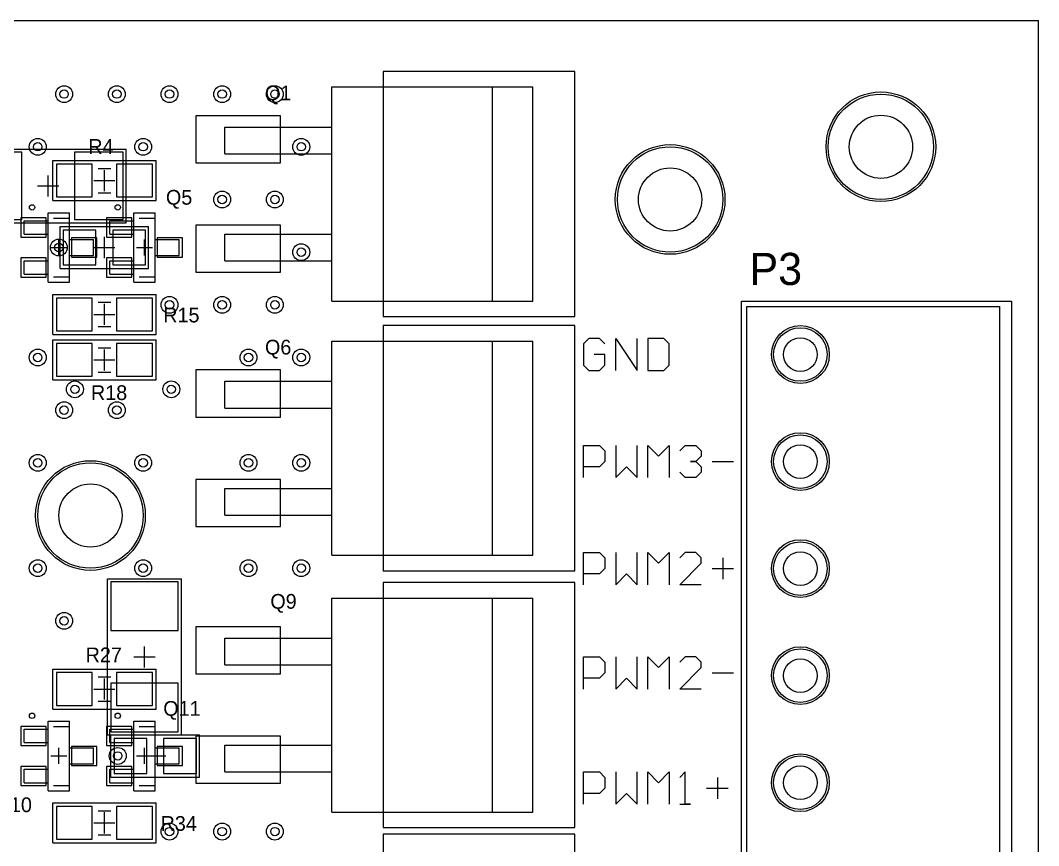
# Model space of a CAD drawing. Header units: millimetres. Extents: x 52 to 245, y 27 to 183.
# Drawn here: x 196.67 to 244.98, y 144.33 to 183.5 of the extents above; entities that cross this region are included whole.
import ezdxf

# ---------------------------------------------------------------- set-up
doc = ezdxf.new("R2010")
doc.units = ezdxf.units.MM
for name, color, linetype in [('BottomSolder', 6, 'Continuous'), ('Mechanical15', 56, 'Continuous'), ('MultiLayer', 9, 'Continuous'), ('PadHoleLayer', 156, 'Continuous'), ('TopOverlay', 2, 'Continuous'), ('TopSolder', 216, 'Continuous'), ('ViaHoleLayer', 16, 'Continuous')]:
    doc.layers.add(name, color=color, linetype=linetype)

msp = doc.modelspace()

# ---------------------------------------------------------------- linework, layer by layer
at = {"layer": 'BottomSolder'}
for p, q in [((196.74, 177.238), (194.436, 177.238)), ((196.74, 174.044), (196.74, 177.238)), ((201.55, 177.238), (199.246, 177.238)), ((199.246, 177.238), (199.246, 174.044)), ((201.55, 174.044), (201.55, 177.238)), ((194.436, 174.044), (196.74, 174.044)), ((199.246, 174.044), (201.55, 174.044)), ((200.262, 173.547), (198.708, 173.547)), ((198.708, 173.547), (198.708, 171.893)), ((200.262, 171.893), (200.262, 173.547)), ((202.612, 173.547), (201.058, 173.547)), ((201.058, 173.547), (201.058, 171.893)), ((202.612, 171.893), (202.612, 173.547)), ((198.708, 171.893), (200.262, 171.893)), ((201.058, 171.893), (202.612, 171.893)), ((200.968, 156.846), (200.968, 154.542)), ((204.162, 156.846), (200.968, 156.846)), ((204.162, 154.542), (204.162, 156.846)), ((200.968, 154.542), (204.162, 154.542)), ((200.968, 152.036), (200.968, 149.732)), ((204.162, 152.036), (200.968, 152.036)), ((204.162, 149.732), (204.162, 152.036)), ((200.968, 149.732), (204.162, 149.732)), ((202.675, 149.417), (201.121, 149.417)), ((201.121, 149.417), (201.121, 147.763)), ((202.675, 147.763), (202.675, 149.417)), ((205.025, 149.417), (203.471, 149.417)), ((203.471, 149.417), (203.471, 147.763)), ((205.025, 147.763), (205.025, 149.417)), ((201.121, 147.763), (202.675, 147.763)), ((203.471, 147.763), (205.025, 147.763))]:
    msp.add_line(p, q, dxfattribs=at)
for centre, radius in [((237.5, 177.5), 2.602), ((227.5, 175), 2.602), ((233.68, 167.64), 1.372), ((233.68, 162.56), 1.372), ((200, 160), 2.602), ((233.68, 157.48), 1.372), ((233.68, 152.4), 1.372), ((233.68, 147.32), 1.372)]:
    msp.add_circle(centre, radius, dxfattribs=at)
at = {"layer": 'Mechanical15'}
for p, q in [((52.5, 183.5), (244.983, 183.5)), ((244.983, 27), (244.983, 183.5)), ((211.455, 170.18), (211.455, 180.34)), ((211.455, 180.34), (220.98, 180.34)), ((219.075, 170.18), (219.075, 180.34)), ((220.98, 170.18), (220.98, 180.34)), ((206.375, 178.435), (211.455, 178.435)), ((206.375, 177.165), (206.375, 178.435)), ((194.293, 177.391), (201.693, 177.391)), ((201.693, 173.891), (201.693, 177.391)), ((198.21, 174.945), (198.21, 176.845)), ((198.21, 176.845), (203.11, 176.845)), ((203.11, 174.945), (203.11, 176.845)), ((206.375, 177.165), (211.455, 177.165)), ((200.66, 175.395), (200.66, 176.395)), ((197.993, 175.141), (197.993, 176.141)), ((200.16, 175.895), (201.16, 175.895)), ((197.493, 175.641), (198.493, 175.641)), ((198.21, 174.945), (203.11, 174.945)), ((196.85, 173.99), (197.993, 173.99)), ((196.85, 173.355), (196.85, 173.99)), ((197.993, 174.371), (199.009, 174.371)), ((197.993, 171.069), (197.993, 174.371)), ((199.009, 171.069), (199.009, 174.371)), ((200.914, 173.355), (200.914, 173.99)), ((200.914, 173.99), (202.057, 173.99)), ((202.057, 171.069), (202.057, 174.371)), ((202.057, 174.371), (203.073, 174.371)), ((203.073, 171.069), (203.073, 174.371)), ((194.293, 173.891), (201.693, 173.891)), ((198.56, 173.72), (202.76, 173.72)), ((198.56, 171.72), (198.56, 173.72)), ((202.76, 171.72), (202.76, 173.72)), ((196.85, 173.355), (197.993, 173.355)), ((198.501, 172.339), (198.501, 173.101)), ((199.009, 173.101), (200.152, 173.101)), ((200.152, 172.339), (200.152, 173.101)), ((200.66, 172.22), (200.66, 173.22)), ((200.914, 173.355), (202.057, 173.355)), ((202.565, 172.339), (202.565, 173.101)), ((203.073, 173.101), (204.216, 173.101)), ((204.216, 172.339), (204.216, 173.101)), ((206.375, 173.355), (211.455, 173.355)), ((206.375, 172.085), (206.375, 173.355)), ((198.12, 172.72), (198.882, 172.72)), ((200.16, 172.72), (201.16, 172.72)), ((202.184, 172.72), (202.946, 172.72)), ((196.85, 172.085), (197.993, 172.085)), ((196.85, 171.45), (196.85, 172.085)), ((199.009, 172.339), (200.152, 172.339)), ((200.914, 171.45), (200.914, 172.085)), ((200.914, 172.085), (202.057, 172.085)), ((203.073, 172.339), (204.216, 172.339)), ((206.375, 172.085), (211.455, 172.085)), ((198.56, 171.72), (202.76, 171.72)), ((196.85, 171.45), (197.993, 171.45)), ((197.993, 171.069), (199.009, 171.069)), ((200.914, 171.45), (202.057, 171.45)), ((202.057, 171.069), (203.073, 171.069)), ((198.21, 168.595), (198.21, 170.495)), ((198.21, 170.495), (203.11, 170.495)), ((203.11, 168.595), (203.11, 170.495)), ((211.455, 170.18), (220.98, 170.18)), ((230.886, 170.18), (243.713, 170.18)), ((230.886, 129.54), (230.886, 170.18)), ((243.713, 129.54), (243.713, 170.18)), ((200.66, 169.045), (200.66, 170.045)), ((200.16, 169.545), (201.16, 169.545)), ((198.21, 168.595), (203.11, 168.595)), ((198.21, 166.436), (198.21, 168.336)), ((198.21, 168.336), (203.11, 168.336)), ((203.11, 166.436), (203.11, 168.336)), ((211.455, 158.115), (211.455, 168.275)), ((211.455, 168.275), (220.98, 168.275)), ((219.075, 158.115), (219.075, 168.275)), ((220.98, 158.115), (220.98, 168.275)), ((200.66, 166.886), (200.66, 167.886)), ((200.16, 167.386), (201.16, 167.386)), ((198.21, 166.436), (203.11, 166.436)), ((206.375, 166.37), (211.455, 166.37)), ((206.375, 165.1), (206.375, 166.37)), ((206.375, 165.1), (211.455, 165.1)), ((206.375, 161.29), (211.455, 161.29)), ((206.375, 160.02), (206.375, 161.29)), ((206.375, 160.02), (211.455, 160.02)), ((211.455, 158.115), (220.98, 158.115)), ((200.815, 149.589), (200.815, 156.989)), ((200.815, 156.989), (204.315, 156.989)), ((204.315, 149.589), (204.315, 156.989)), ((211.455, 156.083), (220.98, 156.083)), ((211.455, 145.923), (211.455, 156.083)), ((219.075, 145.923), (219.075, 156.083)), ((220.98, 145.923), (220.98, 156.083)), ((206.375, 152.908), (206.375, 154.178)), ((206.375, 154.178), (211.455, 154.178)), ((202.565, 152.789), (202.565, 153.789)), ((202.065, 153.289), (203.065, 153.289)), ((198.21, 150.815), (198.21, 152.715)), ((198.21, 152.715), (203.11, 152.715)), ((203.11, 150.815), (203.11, 152.715)), ((206.375, 152.908), (211.455, 152.908)), ((200.66, 151.265), (200.66, 152.265)), ((200.16, 151.765), (201.16, 151.765)), ((198.21, 150.815), (203.11, 150.815)), ((197.993, 150.241), (199.009, 150.241)), ((197.993, 146.939), (197.993, 150.241)), ((199.009, 146.939), (199.009, 150.241)), ((202.057, 146.939), (202.057, 150.241)), ((202.057, 150.241), (203.073, 150.241)), ((203.073, 146.939), (203.073, 150.241)), ((196.85, 149.86), (197.993, 149.86)), ((196.85, 149.225), (196.85, 149.86)), ((200.914, 149.225), (200.914, 149.86)), ((200.914, 149.86), (202.057, 149.86)), ((200.815, 149.589), (204.315, 149.589)), ((200.973, 149.59), (205.173, 149.59)), ((200.973, 147.59), (200.973, 149.59)), ((205.173, 147.59), (205.173, 149.59)), ((196.85, 149.225), (197.993, 149.225)), ((198.501, 148.209), (198.501, 148.971)), ((199.009, 148.971), (200.152, 148.971)), ((200.152, 148.209), (200.152, 148.971)), ((200.914, 149.225), (202.057, 149.225)), ((202.565, 148.209), (202.565, 148.971)), ((203.073, 148.09), (203.073, 149.09)), ((203.073, 148.971), (204.216, 148.971)), ((204.216, 148.209), (204.216, 148.971)), ((206.375, 147.828), (206.375, 149.098)), ((206.375, 149.098), (211.455, 149.098)), ((198.12, 148.59), (198.882, 148.59)), ((202.184, 148.59), (202.946, 148.59)), ((202.573, 148.59), (203.573, 148.59)), ((196.85, 147.955), (197.993, 147.955)), ((196.85, 147.32), (196.85, 147.955)), ((199.009, 148.209), (200.152, 148.209)), ((200.914, 147.32), (200.914, 147.955)), ((200.914, 147.955), (202.057, 147.955)), ((203.073, 148.209), (204.216, 148.209)), ((206.375, 147.828), (211.455, 147.828)), ((200.973, 147.59), (205.173, 147.59)), ((196.85, 147.32), (197.993, 147.32)), ((197.993, 146.939), (199.009, 146.939)), ((200.914, 147.32), (202.057, 147.32)), ((202.057, 146.939), (203.073, 146.939)), ((198.21, 144.465), (198.21, 146.365)), ((198.21, 146.365), (203.11, 146.365)), ((200.66, 144.915), (200.66, 145.915)), ((203.11, 144.465), (203.11, 146.365)), ((211.455, 145.923), (220.98, 145.923)), ((200.16, 145.415), (201.16, 145.415)), ((198.21, 144.465), (203.11, 144.465))]:
    msp.add_line(p, q, dxfattribs=at)
at = {"layer": 'MultiLayer'}
for centre, radius in [((198.75, 180), 0.4), ((201.25, 180), 0.4), ((203.75, 180), 0.4), ((206.25, 180), 0.4), ((208.75, 180), 0.4), ((237.5, 177.5), 2.5), ((197.5, 177.5), 0.4), ((202.5, 177.5), 0.4), ((210, 177.5), 0.4), ((227.5, 175), 2.5), ((206.25, 175), 0.4), ((208.75, 175), 0.4), ((198.501, 172.72), 0.4), ((210, 172.5), 0.4), ((203.75, 170), 0.4), ((206.25, 170), 0.4), ((208.75, 170), 0.4), ((233.68, 167.64), 1.27), ((197.5, 167.5), 0.4), ((207.5, 167.5), 0.4), ((210, 167.5), 0.4), ((199.263, 165.989), 0.4), ((203.835, 165.989), 0.4), ((198.75, 165), 0.4), ((201.25, 165), 0.4), ((233.68, 162.56), 1.27), ((197.5, 162.5), 0.4), ((202.5, 162.5), 0.4), ((207.5, 162.5), 0.4), ((210, 162.5), 0.4), ((200, 160), 2.5), ((233.68, 157.48), 1.27), ((197.5, 157.5), 0.4), ((202.5, 157.5), 0.4), ((207.5, 157.5), 0.4), ((210, 157.5), 0.4), ((198.75, 155), 0.4), ((233.68, 152.4), 1.27), ((201.295, 148.59), 0.4), ((233.68, 147.32), 1.27), ((203.75, 145), 0.4), ((206.25, 145), 0.4), ((208.75, 145), 0.4)]:
    msp.add_circle(centre, radius, dxfattribs=at)
at = {"layer": 'PadHoleLayer'}
for centre, radius in [((237.5, 177.5), 1.5), ((227.5, 175), 1.5), ((233.68, 167.64), 0.8), ((233.68, 162.56), 0.8), ((200, 160), 1.5), ((233.68, 157.48), 0.8), ((233.68, 152.4), 0.8), ((233.68, 147.32), 0.8)]:
    msp.add_circle(centre, radius, dxfattribs=at)
at = {"layer": 'TopOverlay'}
for p, q in [((200.36, 176.47), (200.96, 176.47)), ((200.36, 175.32), (200.96, 175.32)), ((198.247, 174.117), (199.009, 174.117)), ((199.009, 173.609), (199.009, 174.117)), ((202.311, 174.117), (203.073, 174.117)), ((203.073, 173.609), (203.073, 174.117)), ((199.009, 171.323), (199.009, 171.958)), ((203.073, 171.323), (203.073, 171.958)), ((198.247, 171.323), (199.009, 171.323)), ((202.311, 171.323), (203.073, 171.323)), ((200.36, 170.12), (200.96, 170.12)), ((231.14, 169.926), (243.14, 169.926)), ((231.14, 129.794), (231.14, 169.926)), ((243.14, 129.794), (243.14, 169.926)), ((200.36, 168.97), (200.96, 168.97)), ((223.647, 168.402), (223.393, 168.148)), ((223.393, 168.148), (223.393, 167.132)), ((224.155, 168.402), (223.647, 168.402)), ((224.409, 168.148), (224.155, 168.402)), ((224.917, 166.878), (224.917, 168.402)), ((224.917, 168.402), (225.932, 166.878)), ((225.932, 166.878), (225.932, 168.402)), ((226.44, 168.402), (226.44, 166.878)), ((227.202, 168.402), (226.44, 168.402)), ((227.456, 168.148), (227.202, 168.402)), ((227.456, 167.132), (227.456, 168.148)), ((200.36, 167.961), (200.96, 167.961)), ((224.409, 167.64), (223.901, 167.64)), ((224.409, 167.132), (224.409, 167.64)), ((200.36, 166.811), (200.96, 166.811)), ((223.393, 167.132), (223.647, 166.878)), ((223.647, 166.878), (224.155, 166.878)), ((224.155, 166.878), (224.409, 167.132)), ((226.44, 166.878), (227.202, 166.878)), ((227.202, 166.878), (227.456, 167.132)), ((223.393, 161.798), (223.393, 163.322)), ((223.393, 163.322), (224.155, 163.322)), ((224.155, 163.322), (224.409, 163.068)), ((224.917, 163.322), (224.917, 161.798)), ((225.932, 161.798), (225.932, 163.322)), ((226.44, 161.798), (226.44, 163.322)), ((226.44, 163.322), (226.948, 162.814)), ((226.948, 162.814), (227.456, 163.322)), ((227.456, 163.322), (227.456, 161.798)), ((227.964, 163.068), (228.217, 163.322)), ((228.217, 163.322), (228.725, 163.322)), ((228.725, 163.322), (228.979, 163.068)), ((224.409, 163.068), (224.409, 162.56)), ((228.979, 162.814), (228.725, 162.56)), ((228.979, 163.068), (228.979, 162.814)), ((224.409, 162.56), (224.155, 162.306)), ((228.725, 162.56), (228.471, 162.56)), ((228.471, 162.56), (228.725, 162.56)), ((228.725, 162.56), (228.979, 162.306)), ((229.487, 162.56), (230.503, 162.56)), ((224.155, 162.306), (223.393, 162.306)), ((224.917, 161.798), (225.424, 162.306)), ((225.424, 162.306), (225.932, 161.798)), ((228.217, 161.798), (227.964, 162.052)), ((228.979, 162.052), (228.725, 161.798)), ((228.979, 162.306), (228.979, 162.052)), ((228.725, 161.798), (228.217, 161.798)), ((223.393, 156.718), (223.393, 158.242)), ((223.393, 158.242), (224.155, 158.242)), ((224.155, 158.242), (224.409, 157.988)), ((224.409, 157.988), (224.409, 157.48)), ((224.917, 158.242), (224.917, 156.718)), ((225.932, 156.718), (225.932, 158.242)), ((226.44, 156.718), (226.44, 158.242)), ((226.44, 158.242), (226.948, 157.734)), ((226.948, 157.734), (227.456, 158.242)), ((227.456, 158.242), (227.456, 156.718)), ((228.217, 158.242), (227.964, 157.988)), ((228.725, 158.242), (228.217, 158.242)), ((228.979, 157.988), (228.725, 158.242)), ((228.979, 157.734), (228.979, 157.988)), ((229.995, 157.988), (229.995, 156.972)), ((227.964, 156.718), (228.979, 157.734)), ((224.155, 157.226), (223.393, 157.226)), ((224.409, 157.48), (224.155, 157.226)), ((224.917, 156.718), (225.424, 157.226)), ((225.424, 157.226), (225.932, 156.718)), ((229.487, 157.48), (230.503, 157.48)), ((228.979, 156.718), (227.964, 156.718)), ((223.393, 151.765), (223.393, 153.289)), ((223.393, 153.289), (224.155, 153.289)), ((224.155, 153.289), (224.409, 153.035)), ((224.917, 153.289), (224.917, 151.765)), ((225.932, 151.765), (225.932, 153.289)), ((226.44, 151.765), (226.44, 153.289)), ((226.44, 153.289), (226.948, 152.781)), ((226.948, 152.781), (227.456, 153.289)), ((227.456, 153.289), (227.456, 151.765)), ((228.217, 153.289), (227.964, 153.035)), ((228.725, 153.289), (228.217, 153.289)), ((228.979, 153.035), (228.725, 153.289)), ((224.409, 153.035), (224.409, 152.527)), ((227.964, 151.765), (228.979, 152.781)), ((228.979, 152.781), (228.979, 153.035)), ((200.36, 152.34), (200.96, 152.34)), ((224.155, 152.273), (223.393, 152.273)), ((224.409, 152.527), (224.155, 152.273)), ((224.917, 151.765), (225.424, 152.273)), ((225.424, 152.273), (225.932, 151.765)), ((229.487, 152.527), (230.503, 152.527)), ((228.979, 151.765), (227.964, 151.765)), ((200.36, 151.19), (200.96, 151.19)), ((198.247, 149.987), (199.009, 149.987)), ((199.009, 149.479), (199.009, 149.987)), ((202.311, 149.987), (203.073, 149.987)), ((203.073, 149.479), (203.073, 149.987)), ((199.009, 147.193), (199.009, 147.828)), ((203.073, 147.193), (203.073, 147.828)), ((223.393, 146.304), (223.393, 147.828)), ((223.393, 147.828), (224.155, 147.828)), ((224.155, 147.828), (224.409, 147.574)), ((224.917, 147.828), (224.917, 146.304)), ((225.932, 146.304), (225.932, 147.828)), ((226.44, 146.304), (226.44, 147.828)), ((226.44, 147.828), (226.948, 147.32)), ((226.948, 147.32), (227.456, 147.828)), ((227.456, 147.828), (227.456, 146.304)), ((228.217, 147.828), (227.964, 147.574)), ((228.217, 146.304), (228.217, 147.828)), ((224.409, 147.574), (224.409, 147.066)), ((229.741, 147.574), (229.741, 146.558)), ((198.247, 147.193), (199.009, 147.193)), ((202.311, 147.193), (203.073, 147.193)), ((224.409, 147.066), (224.155, 146.812)), ((229.233, 147.066), (230.249, 147.066)), ((224.155, 146.812), (223.393, 146.812)), ((224.917, 146.304), (225.424, 146.812)), ((225.424, 146.812), (225.932, 146.304)), ((200.36, 145.99), (200.96, 145.99)), ((227.964, 146.304), (228.471, 146.304)), ((228.471, 146.304), (228.217, 146.304)), ((200.36, 144.84), (200.96, 144.84))]:
    msp.add_line(p, q, dxfattribs=at)
for centre in [(197.231, 174.625), (201.295, 174.625), (197.231, 150.495), (201.295, 150.495)]:
    msp.add_circle(centre, 0.127, dxfattribs=at)
at = {"layer": 'TopSolder'}
for p, q in [((222.987, 181.077), (213.893, 181.077)), ((213.893, 181.077), (213.893, 169.443)), ((222.987, 169.443), (222.987, 181.077)), ((209.017, 178.972), (205.003, 178.972)), ((205.003, 178.972), (205.003, 176.738)), ((209.017, 176.738), (209.017, 178.972)), ((200.087, 176.672), (198.383, 176.672)), ((198.383, 176.672), (198.383, 175.118)), ((200.087, 175.118), (200.087, 176.672)), ((202.937, 176.672), (201.233, 176.672)), ((201.233, 176.672), (201.233, 175.118)), ((202.937, 175.118), (202.937, 176.672)), ((205.003, 176.738), (209.017, 176.738)), ((198.383, 175.118), (200.087, 175.118)), ((201.233, 175.118), (202.937, 175.118)), ((196.699, 174.122), (196.699, 173.218)), ((197.903, 174.122), (196.699, 174.122)), ((197.903, 173.218), (197.903, 174.122)), ((200.763, 174.122), (200.763, 173.218)), ((201.967, 174.122), (200.763, 174.122)), ((201.967, 173.218), (201.967, 174.122)), ((209.017, 173.782), (205.003, 173.782)), ((205.003, 173.782), (205.003, 171.548)), ((209.017, 171.548), (209.017, 173.782)), ((196.699, 173.218), (197.903, 173.218)), ((199.099, 173.172), (199.099, 172.268)), ((200.303, 173.172), (199.099, 173.172)), ((200.303, 172.268), (200.303, 173.172)), ((200.763, 173.218), (201.967, 173.218)), ((203.163, 173.172), (203.163, 172.268)), ((204.367, 173.172), (203.163, 173.172)), ((204.367, 172.268), (204.367, 173.172)), ((196.699, 172.222), (196.699, 171.318)), ((197.903, 172.222), (196.699, 172.222)), ((197.903, 171.318), (197.903, 172.222)), ((199.099, 172.268), (200.303, 172.268)), ((200.763, 172.222), (200.763, 171.318)), ((201.967, 172.222), (200.763, 172.222)), ((201.967, 171.318), (201.967, 172.222)), ((203.163, 172.268), (204.367, 172.268)), ((205.003, 171.548), (209.017, 171.548)), ((196.699, 171.318), (197.903, 171.318)), ((200.763, 171.318), (201.967, 171.318)), ((200.087, 170.322), (198.383, 170.322)), ((198.383, 170.322), (198.383, 168.768)), ((200.087, 168.768), (200.087, 170.322)), ((202.937, 170.322), (201.233, 170.322)), ((201.233, 170.322), (201.233, 168.768)), ((202.937, 168.768), (202.937, 170.322)), ((213.893, 169.443), (222.987, 169.443)), ((198.383, 168.768), (200.087, 168.768)), ((201.233, 168.768), (202.937, 168.768)), ((222.987, 169.012), (213.893, 169.012)), ((213.893, 169.012), (213.893, 157.378)), ((222.987, 157.378), (222.987, 169.012)), ((200.087, 168.163), (198.383, 168.163)), ((198.383, 168.163), (198.383, 166.609)), ((200.087, 166.609), (200.087, 168.163)), ((202.937, 168.163), (201.233, 168.163)), ((201.233, 168.163), (201.233, 166.609)), ((202.937, 166.609), (202.937, 168.163)), ((209.017, 166.907), (205.003, 166.907)), ((205.003, 166.907), (205.003, 164.673)), ((209.017, 164.673), (209.017, 166.907)), ((198.383, 166.609), (200.087, 166.609)), ((201.233, 166.609), (202.937, 166.609)), ((205.003, 164.673), (209.017, 164.673)), ((209.017, 161.717), (205.003, 161.717)), ((205.003, 161.717), (205.003, 159.483)), ((209.017, 159.483), (209.017, 161.717)), ((205.003, 159.483), (209.017, 159.483)), ((213.893, 157.378), (222.987, 157.378)), ((222.987, 156.82), (213.893, 156.82)), ((213.893, 156.82), (213.893, 145.186)), ((222.987, 145.186), (222.987, 156.82)), ((209.017, 154.715), (205.003, 154.715)), ((205.003, 154.715), (205.003, 152.481)), ((209.017, 152.481), (209.017, 154.715)), ((200.087, 152.542), (198.383, 152.542)), ((198.383, 152.542), (198.383, 150.988)), ((200.087, 150.988), (200.087, 152.542)), ((202.937, 152.542), (201.233, 152.542)), ((201.233, 152.542), (201.233, 150.988)), ((202.937, 150.988), (202.937, 152.542)), ((205.003, 152.481), (209.017, 152.481)), ((198.383, 150.988), (200.087, 150.988)), ((201.233, 150.988), (202.937, 150.988)), ((196.699, 149.992), (196.699, 149.088)), ((197.903, 149.992), (196.699, 149.992)), ((197.903, 149.088), (197.903, 149.992)), ((200.763, 149.992), (200.763, 149.088)), ((201.967, 149.992), (200.763, 149.992)), ((201.967, 149.088), (201.967, 149.992)), ((209.017, 149.525), (205.003, 149.525)), ((205.003, 149.525), (205.003, 147.291)), ((209.017, 147.291), (209.017, 149.525)), ((196.699, 149.088), (197.903, 149.088)), ((199.099, 149.042), (199.099, 148.138)), ((200.303, 149.042), (199.099, 149.042)), ((200.303, 148.138), (200.303, 149.042)), ((200.763, 149.088), (201.967, 149.088)), ((203.163, 149.042), (203.163, 148.138)), ((204.367, 149.042), (203.163, 149.042)), ((204.367, 148.138), (204.367, 149.042)), ((196.699, 148.092), (196.699, 147.188)), ((197.903, 148.092), (196.699, 148.092)), ((197.903, 147.188), (197.903, 148.092)), ((199.099, 148.138), (200.303, 148.138)), ((200.763, 148.092), (200.763, 147.188)), ((201.967, 148.092), (200.763, 148.092)), ((201.967, 147.188), (201.967, 148.092)), ((203.163, 148.138), (204.367, 148.138)), ((196.699, 147.188), (197.903, 147.188)), ((200.763, 147.188), (201.967, 147.188)), ((205.003, 147.291), (209.017, 147.291)), ((200.087, 146.192), (198.383, 146.192)), ((198.383, 146.192), (198.383, 144.638)), ((200.087, 144.638), (200.087, 146.192)), ((202.937, 146.192), (201.233, 146.192)), ((201.233, 146.192), (201.233, 144.638)), ((202.937, 144.638), (202.937, 146.192)), ((213.893, 145.186), (222.987, 145.186)), ((198.383, 144.638), (200.087, 144.638)), ((201.233, 144.638), (202.937, 144.638)), ((222.987, 144.882), (213.893, 144.882)), ((213.893, 144.882), (213.893, 133.248)), ((222.987, 133.248), (222.987, 144.882))]:
    msp.add_line(p, q, dxfattribs=at)
for centre, radius in [((237.5, 177.5), 2.602), ((227.5, 175), 2.602), ((233.68, 167.64), 1.372), ((233.68, 162.56), 1.372), ((200, 160), 2.602), ((233.68, 157.48), 1.372), ((233.68, 152.4), 1.372), ((233.68, 147.32), 1.372)]:
    msp.add_circle(centre, radius, dxfattribs=at)
at = {"layer": 'ViaHoleLayer'}
for centre in [(198.75, 180), (201.25, 180), (203.75, 180), (206.25, 180), (208.75, 180), (197.5, 177.5), (202.5, 177.5), (210, 177.5), (206.25, 175), (208.75, 175), (198.501, 172.72), (210, 172.5), (203.75, 170), (206.25, 170), (208.75, 170), (197.5, 167.5), (207.5, 167.5), (210, 167.5), (199.263, 165.989), (203.835, 165.989), (198.75, 165), (201.25, 165), (197.5, 162.5), (202.5, 162.5), (207.5, 162.5), (210, 162.5), (197.5, 157.5), (202.5, 157.5), (207.5, 157.5), (210, 157.5), (198.75, 155), (201.295, 148.59), (203.75, 145), (206.25, 145), (208.75, 145)]:
    msp.add_circle(centre, 0.2, dxfattribs=at)

# ---------------------------------------------------------------- texts
at = {"layer": 'TopOverlay'}
for s, height, p in [('Q1', 0.7, (208.28, 179.705)), ('R4', 0.7, (199.898, 177.165)), ('Q5', 0.7, (203.581, 174.752)), ('P3', 1.524, (231.267, 170.942)), ('R15', 0.7, (203.454, 169.164)), ('Q6', 0.7, (208.28, 167.64)), ('R18', 0.7, (200.025, 165.481)), ('Q9', 0.7, (208.534, 155.575)), ('R27', 0.7, (199.771, 153.035)), ('Q11', 0.7, (203.454, 150.495)), ('Q10', 0.7, (195.453, 145.923)), ('R34', 0.7, (203.327, 145.034))]:
    msp.add_text(s, height=height, dxfattribs=at).set_placement(p)

doc.saveas('drawing.dxf')
